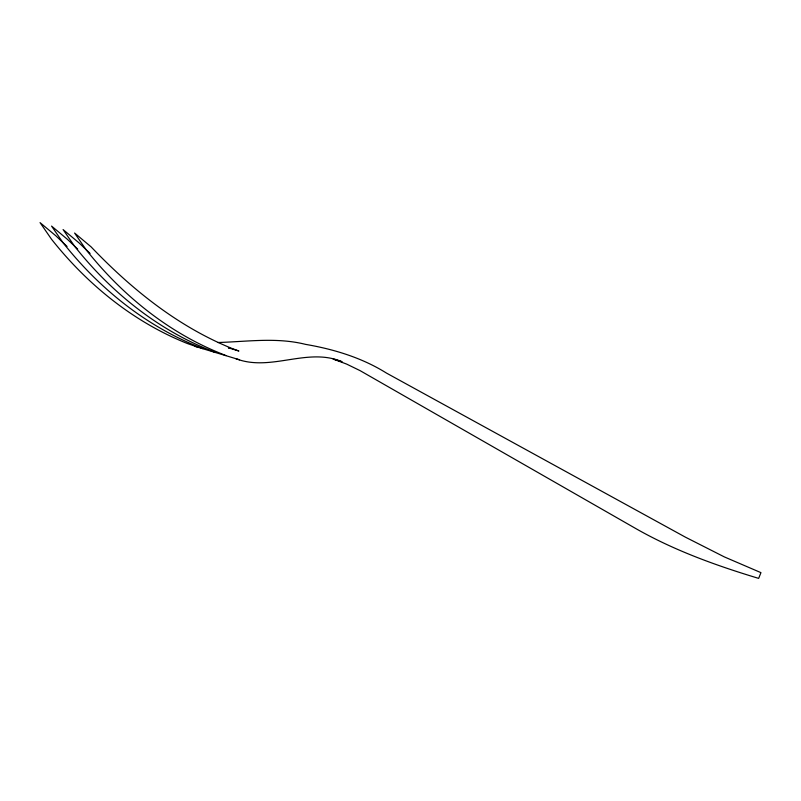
<?xml version="1.0" encoding="UTF-8"?>
<svg xmlns="http://www.w3.org/2000/svg" width="801" height="801" viewBox="0 0 801 801"><rect width="100%" height="100%" fill="white"/><g stroke="black" fill="none" stroke-linecap="round" stroke-linejoin="round"><path stroke-width="1.2" d="M217.902 342.508C247.098 341.687 276.585 337.111 305.551 344.37C333.857 349.216 361.972 357.747 386.462 373.076L685.426 537.171L724.374 556.925L760.95 572.645L758.657 578.382C716.545 565.686 674.802 550.698 636.445 528.93L360.05 370.623L346.603 364.075L333.056 359.018M228.976 347.944L228.495 347.814M235.844 358.678C270.778 372.165 307.404 346.933 342.057 361.732L334.177 359.359M67.034 246.468L55.86 235.824L40.05 222.618L51.524 239.249C87.409 284.535 133.697 322.202 187.664 343.629L198.618 347.434M228.385 347.844L238.908 351.018L231.639 348.325C177.371 326.207 131.164 288.851 91.034 246.798L74.593 233.031L86.057 249.672C121.942 294.948 168.23 332.625 222.197 354.042L226.002 355.614M194.913 346.332L239.559 359.779M214.498 352.14L210.693 350.568C156.716 329.151 110.428 291.484 74.553 246.197L63.079 229.567L78.888 242.763L90.062 253.416M202.983 348.665L199.179 347.103C145.201 325.677 98.913 288.01 63.039 242.723L51.564 226.092L67.374 239.289L77.667 249.101"/></g></svg>
